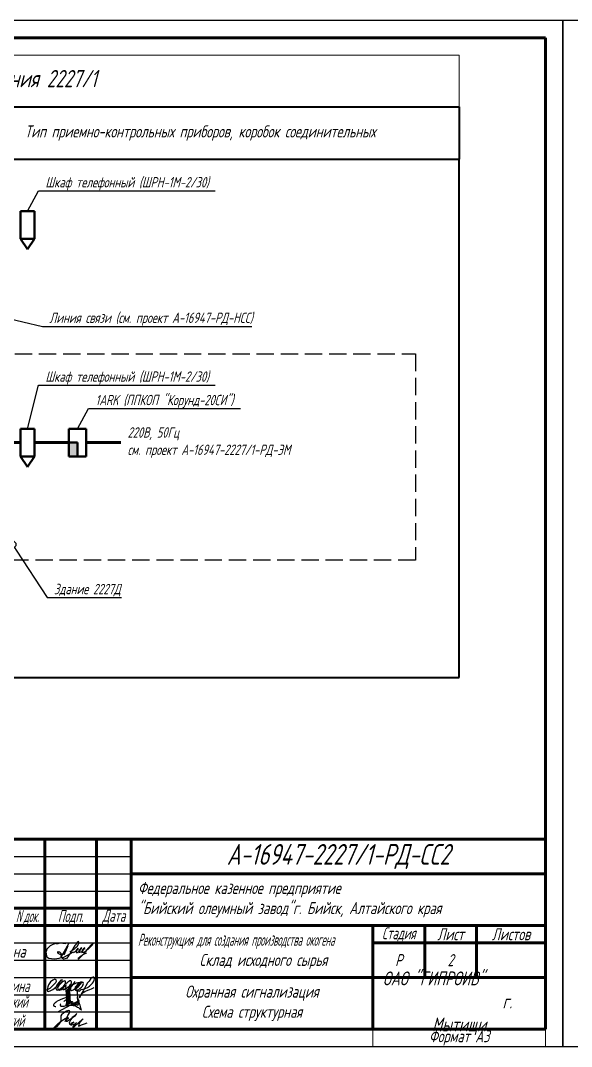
# Model space of a CAD drawing. Header units: millimetres. Extents: x 1337 to 2807, y 466 to 1370.
# Drawn here: x 2020.3 to 2179.8, y 793.2 to 1090.2 of the extents above; entities that cross this region are included whole.
import ezdxf
from ezdxf import colors
from ezdxf.entities.mleader import LeaderData, LeaderLine
from ezdxf.math import Vec2, Vec3

# ---------------------------------------------------------------- set-up
doc = ezdxf.new("R2010")
doc.units = ezdxf.units.MM
doc.linetypes.add('gost5', pattern=[7, 5, -2, 0])
doc.layers.get('Defpoints').update_dxf_attribs({"color": 33})
for name, color, linetype, lineweight in [('Линия выноска', 137, 'Continuous', 25), ('Линия связи (Вновь)', 3, 'Continuous', 60), ('ППК и др. приБоры', 171, 'Continuous', 50), ('Рамка толстая', 7, 'Continuous', 60), ('Рамка тонкая', 5, 'Continuous', 25), ('Связь', 84, 'Continuous', 50), ('Схема ОПС ПТ', 9, 'Continuous', 25), ('Текст', 2, 'Continuous', 25), ('Штампы', 252, 'Continuous', 25)]:
    doc.layers.add(name, color=color, linetype=linetype, lineweight=lineweight)
doc.styles.add('Simplex', font='simplex.shx', dxfattribs={"width": 0.7, "oblique": 15})

# ---------------------------------------------------------------- blocks, each defined once
blk = doc.blocks.new('A$C7D080345')
at = {"layer": 'Рамка тонкая'}
for p, q in [((0, 297), (0, 0)), ((630, 297), (0, 297)), ((0, 0), (630, 0))]:
    blk.add_line(p, q, dxfattribs=at)
blk = doc.blocks.new('A$C632518C5')
at = {"layer": 'Рамка толстая'}
for p, q in [((20, 292), (20, 5)), ((415, 292), (20, 292)), ((415, 5), (415, 292)), ((20, 5), (415, 5))]:
    blk.add_line(p, q, dxfattribs=at)
at = {"layer": 'Рамка тонкая'}
for p, q in [((0, 297), (0, 0)), ((420, 297), (0, 297)), ((420, 0), (420, 297)), ((0, 0), (420, 0))]:
    blk.add_line(p, q, dxfattribs=at)
blk = doc.blocks.new('*T32')
at = {"layer": 'Defpoints', "color": 8, "linetype": 'ByBlock', "lineweight": 0, "transparency": 16777216}
for p, q in [((0, -55), (0, -60)), ((135, -55), (135, -60)), ((185, -55), (185, -60)), ((0, -60), (185, -60))]:
    blk.add_line(p, q, dxfattribs=at)
at = {"layer": 'Штампы', "color": 0, "linetype": 'ByBlock', "lineweight": 60, "transparency": 16777216}
for p, q in [((0, 0), (185, 0)), ((0, 0), (0, -55)), ((10, 0), (10, -25)), ((20, 0), (20, -55)), ((30, 0), (30, -25)), ((40, 0), (40, -55)), ((55, 0), (55, -55)), ((65, 0), (65, -55)), ((185, 0), (185, -55)), ((65, -10), (185, -10)), ((0, -20), (65, -20)), ((0, -25), (185, -25)), ((135, -25), (135, -55)), ((150, -25), (150, -40)), ((165, -25), (165, -40)), ((135, -30), (185, -30)), ((65, -40), (185, -40)), ((0, -55), (185, -55))]:
    blk.add_line(p, q, dxfattribs=at)
at = {"layer": 'Штампы', "color": 5, "linetype": 'ByBlock', "lineweight": 25, "transparency": 16777216}
for p, q in [((0, -5), (65, -5)), ((0, -10), (65, -10)), ((0, -15), (65, -15)), ((0, -30), (65, -30)), ((0, -35), (65, -35)), ((0, -40), (65, -40)), ((0, -45), (65, -45)), ((0, -50), (65, -50))]:
    blk.add_line(p, q, dxfattribs=at)
at = {"layer": 'Штампы', "color": 2, "transparency": 16777216, "style": 'Simplex'}
for s, insert, char_height, width, attachment_point in [('А-16947-2227/1-РД-СС2', (125, -5), 6, 120, 5), ('Федеральное казенное предприятие\\P"Бийский олеумный завод"г. Бийск, Алтайского края', (67, -17.5), 3.5, 116, 4), ('{\\W0.6;Изм.}', (5, -22.5), 3.5, 10, 5), ('{\\W0.4;Кол. уч}', (15, -22.5), 3.5, 10, 5), ('{\\W0.6;Лист}', (25, -22.5), 3.5, 10, 5), ('{\\Q15;\\W0.5;N\\fArial|b0|i0|c0|p34;\\Q15; \\Fsimplex|c204;док.}', (35, -22.5), 3.5, 10, 5), ('{\\W0.6;Подп.}', (47.5, -22.5), 3.5, 15, 5), ('{\\W0.6;Дата}', (60, -22.5), 3.5, 10, 5), ('{\\W0.6;Стадия}', (142.5, -27.5), 3.5, 15, 5), ('Лист', (157.5, -27.5), 3.5, 15, 5), ('Листов', (175, -27.5), 3.5, 20, 5), ('{\\W0.4;Реконструкция для создания производства окогена                               }Склад исходного сырья', (67, -32.5), 3.5, 66, 4), ('Разраб.', (1, -32.5), 3.5, 18, 4), ('Ожогина', (21, -32.5), 3.5, 18, 4), ('Р', (142.5, -35), 3.5, 15, 5), ('2', (157.5, -35), 3.5, 15, 5), ('ОАО "ГИПРОИВ"                         г. Мытищи', (160, -47.5), 4, 50, 5), ('{\\W0.6;Н. Контр.}', (1, -42.5), 3.5, 18, 4), ('{\\W0.6;Кокошкина}', (21, -42.5), 3.5, 18, 4), ('Охранная сигнализация\\PСхема структурная', (100, -47.5), 3.5, 70, 5), ('ГИП', (1, -47.5), 3.5, 18, 4), ('{\\W0.5;Шамборский}', (21, -47.5), 3.5, 18, 4), ('{\\W0.5;Гл. инженер}', (1, -52.5), 3.5, 18, 4), ('{\\W0.5;Чистовский}', (21, -52.5), 3.5, 18, 4), ('Формат А3', (160, -57.5), 3.5, 50, 5)]:
    blk.add_mtext(s, dxfattribs=dict(at, insert=insert, char_height=char_height, width=width, attachment_point=attachment_point))
blk = doc.blocks.new('A$C09094F02')
at = {"layer": 'Рамка тонкая'}
for p, q in [((0.66, 3.22), (0.44, 2.54)), ((1.61, 4.15), (0.66, 3.2)), ((1.97, 4.33), (1.61, 4.15)), ((2.85, 4.72), (1.97, 4.33)), ((3.25, 4.78), (2.85, 4.72)), ((3.25, 4.78), (3.89, 4.82)), ((4.2, 4.83), (3.89, 4.82)), ((4.85, 4.87), (4.2, 4.83)), ((6.85, 4.68), (4.72, 0.96)), ((5.29, 4.81), (4.85, 4.87)), ((5.56, 4.78), (5.29, 4.81)), ((6.52, 3.63), (5.5, 1.41)), ((6.13, 4.7), (5.56, 4.78)), ((6.73, 4.08), (6.52, 3.63)), ((8.03, 3.04), (7.65, 2.43)), ((7.84, 2.8), (8.77, 3.38)), ((8.39, 3.71), (8.03, 3.04)), ((8.74, 4.22), (8.39, 3.71)), ((9.08, 4.62), (8.74, 4.22)), ((8.77, 3.38), (9.12, 3.73)), ((9.37, 5.07), (9.08, 4.62)), ((9.12, 3.73), (9.37, 3.99)), ((9.24, 2.99), (9.2, 2.85)), ((9.38, 3.18), (9.24, 2.99)), ((9.26, 2.8), (9.54, 3.09)), ((9.81, 5.41), (9.37, 5.07)), ((9.37, 3.99), (9.57, 4.27)), ((9.43, 3.24), (9.38, 3.18)), ((9.5, 3.05), (9.4, 2.94)), ((9.72, 3.37), (9.43, 3.24)), ((9.72, 3.37), (9.5, 3.05)), ((9.54, 3.09), (9.63, 3.25)), ((9.57, 4.27), (9.88, 4.8)), ((9.9, 5.13), (9.81, 5.41)), ((9.88, 4.8), (9.89, 4.99)), ((9.89, 4.97), (9.9, 5.13)), ((9.94, 5.34), (9.94, 5.34)), ((10.22, 3.13), (10.07, 2.95)), ((10.13, 2.76), (10.33, 2.97)), ((10.36, 3.32), (10.22, 3.13)), ((10.33, 2.97), (10.56, 3.24)), ((10.48, 3.44), (10.36, 3.32)), ((10.74, 3.53), (10.48, 3.44)), ((10.56, 3.24), (10.68, 3.38)), ((10.67, 3.36), (10.74, 3.53)), ((11.13, 3.12), (10.98, 2.95)), ((11.27, 3.32), (11.13, 3.12)), ((11.24, 2.97), (11.47, 3.24)), ((11.39, 3.44), (11.27, 3.32)), ((11.65, 3.53), (11.39, 3.44)), ((11.47, 3.24), (11.59, 3.37)), ((11.59, 3.35), (11.65, 3.53)), ((12.54, 3.43), (11.84, 2.5)), ((11.94, 2.93), (12.61, 3.19)), ((13.59, 4.52), (12.54, 3.43)), ((12.61, 3.19), (13.65, 4.21)), ((13.58, 4.5), (13.73, 4.66)), ((13.71, 4.33), (13.64, 4.19)), ((13.74, 4.39), (13.71, 4.33)), ((13.73, 4.66), (13.83, 4.76)), ((13.77, 4.43), (13.74, 4.39)), ((13.84, 4.53), (13.77, 4.43)), ((13.83, 4.76), (13.94, 4.85)), ((13.87, 4.58), (13.84, 4.53)), ((13.93, 4.71), (13.87, 4.58)), ((13.97, 4.77), (13.93, 4.71)), ((13.94, 4.85), (13.98, 4.89)), ((13.98, 4.89), (13.97, 4.81)), ((13.97, 4.81), (13.97, 4.77)), ((0.44, 2.54), (0.37, 2.32)), ((0.37, 2.32), (0.49, 1.27)), ((0.49, 1.27), (0.69, 0.89)), ((0.69, 0.89), (1.23, 0.53)), ((1.23, 0.53), (1.94, 0.43)), ((1.94, 0.43), (2.83, 0.4)), ((2.83, 0.4), (3.56, 0.46)), ((3.56, 0.46), (4.19, 0.58)), ((3.72, 2.34), (3.66, 2.29)), ((3.66, 2.29), (3.66, 2.24)), ((3.66, 2.24), (3.73, 2.08)), ((3.81, 2.36), (3.72, 2.34)), ((3.72, 2.1), (3.86, 1.97)), ((3.93, 2.37), (3.81, 2.36)), ((3.85, 1.97), (4.41, 1.74)), ((3.98, 2.35), (3.93, 2.37)), ((4.06, 2.34), (3.98, 2.35)), ((4.23, 2.29), (4.06, 2.34)), ((4.19, 0.58), (4.74, 0.74)), ((4.38, 2.26), (4.23, 2.29)), ((4.79, 1.9), (4.38, 2.26)), ((4.41, 1.74), (4.66, 1.75)), ((4.66, 1.75), (5.05, 1.79)), ((4.72, 0.96), (4.84, 1.8)), ((4.74, 0.74), (5.14, 0.89)), ((4.8, 1.84), (4.78, 1.92)), ((4.81, 1.81), (4.8, 1.84)), ((4.82, 1.76), (4.81, 1.81)), ((4.82, 1.7), (4.82, 1.76)), ((5.08, 0.43), (5.34, 0.72)), ((5.5, 0.24), (5.08, 0.46)), ((5.34, 0.72), (5.72, 0.93)), ((6.27, 0.44), (5.5, 0.24)), ((5.66, 1.8), (5.68, 1.8)), ((5.72, 0.93), (8.35, 2.39)), ((6.67, 0.91), (6.27, 0.44)), ((7.02, 1.43), (6.67, 0.91)), ((7.36, 1.92), (7.02, 1.43)), ((7.25, 2.4), (7.9, 2.83)), ((7.65, 2.43), (7.36, 1.92)), ((7.8, 2.09), (8.35, 2.39)), ((8.36, 2.19), (8.54, 2.32)), ((8.54, 2.32), (8.7, 2.43)), ((8.7, 2.43), (9, 2.65)), ((9, 2.65), (9.26, 2.8)), ((9.1, 2.61), (9.08, 2.41)), ((9.08, 2.41), (9.11, 2.29)), ((9.2, 2.85), (9.1, 2.61)), ((9.11, 2.29), (9.14, 2.22)), ((9.14, 2.22), (9.39, 2.18)), ((9.39, 2.18), (9.45, 2.25)), ((9.45, 2.25), (9.66, 2.36)), ((9.66, 2.36), (9.86, 2.51)), ((9.73, 0.42), (9.88, 0.68)), ((9.75, 0.24), (9.73, 0.42)), ((11.24, 1.71), (9.8, 0.24)), ((9.85, 2.51), (9.84, 2.25)), ((9.84, 2.25), (10.52, 2.4)), ((9.93, 2.73), (9.85, 2.51)), ((9.86, 2.51), (10.14, 2.73)), ((9.88, 0.68), (10.13, 0.91)), ((10.07, 2.95), (9.93, 2.73)), ((10.13, 0.91), (10.34, 1.14)), ((10.34, 1.14), (10.75, 1.38)), ((10.42, 2.38), (10.77, 2.5)), ((10.76, 2.51), (10.75, 2.25)), ((10.75, 2.25), (11.09, 2.33)), ((10.75, 1.38), (10.98, 1.56)), ((10.84, 2.72), (10.76, 2.51)), ((10.77, 2.5), (11.05, 2.73)), ((10.98, 2.95), (10.84, 2.72)), ((10.98, 1.56), (11.56, 1.82)), ((11.04, 2.76), (11.24, 2.97)), ((11.05, 2.31), (11.35, 2.34)), ((11.62, 2.14), (11.24, 1.71)), ((11.35, 2.34), (11.65, 2.53)), ((11.56, 1.82), (11.72, 1.94)), ((11.84, 2.5), (11.62, 2.14)), ((11.72, 1.94), (12.16, 2.12))]:
    blk.add_line(p, q, dxfattribs=at)
blk.add_point((0, 0), dxfattribs=at)
blk = doc.blocks.new('A$C764A7DD2')
at = {"layer": 'Рамка тонкая'}
for points in [[(8.46, 2.41), (9.12, 2.83), (9.43, 3.13), (9.75, 3.57), (10.1, 3.95), (10.48, 4.22), (10.74, 4.46), (10.1, 3.75), (9.56, 3.09), (9.08, 2.58), (8.87, 2.23), (9.09, 2.05), (9.44, 2.07), (9.86, 2.32), (10.21, 2.69), (10.66, 3.03), (10.92, 3.33), (11.16, 3.77), (11.26, 4.07), (11.16, 4.36), (10.83, 4.53), (10.46, 4.53), (9.47, 3.79), (9.12, 3.35), (8.85, 3.01), (8.74, 2.62), (8.87, 2.2), (10.08, 1.9), (10.56, 2.33), (11.54, 2.57), (12.39, 2.98), (13, 3.37), (13.46, 3.77), (13.86, 4.17), (14.14, 4.58), (14.36, 5.07), (14.4, 5.45), (14.33, 5.76), (14.2, 5.95), (13.99, 5.98), (13.77, 5.86), (13.39, 5.53), (12.83, 4.82), (12.39, 4.25), (11.93, 3.43), (11.61, 2.82), (11.12, 1.94), (10.7, 1.24), (10.35, 0.63), (10.08, 0.16), (10.15, 0), (10.21, 0.41), (11.1, 1.47), (11.64, 1.79), (12.51, 2.16), (13.08, 2.36), (13.57, 2.58), (14.3, 2.91)], [(0.64, 2.29), (1.55, 2.78), (2.35, 3.54), (3.25, 4.42), (3.42, 4.78), (3.33, 5.15), (2.94, 5.32), (2.35, 5.07), (1.72, 4.56), (1.13, 3.68), (0.91, 3.12), (0.85, 2.75), (0.71, 2.16), (0.78, 1.93), (1.03, 1.82), (1.63, 1.97), (2.31, 2.39), (3.18, 3), (4.24, 4.04), (4.93, 4.62), (5.16, 5), (5.03, 5.15), (4.71, 5.06), (4.27, 4.6), (3.66, 3.91), (3.31, 3.23), (3.26, 2.74), (3.38, 2.3), (3.76, 2.2), (4.36, 2.42), (4.88, 2.81), (5.49, 3.23), (5.9, 3.87), (6, 4.2), (6.04, 4.8), (5.77, 4.88), (5.19, 4.63), (4.64, 4.14), (4.1, 3.55), (3.67, 2.91), (3.8, 2.52), (4.33, 2.22), (4.91, 2.34), (5.38, 2.72), (5.97, 3.53)], [(5.94, 3.54), (5.23, 2.82), (5.21, 2.37), (5.57, 2.4), (6.03, 2.63), (6.4, 2.87), (6.71, 3.09), (7.06, 3.33), (7.32, 3.54), (7.51, 3.8), (7.66, 4.03), (7.72, 4.33), (7.76, 4.57), (7.66, 4.74), (7.52, 4.83), (7.24, 4.83), (7.01, 4.73), (6.65, 4.45), (6.39, 4.2), (6.16, 3.97), (6.06, 3.69), (6.08, 3.53), (6.07, 3.05), (6.31, 2.77), (7.32, 3.3), (7.72, 3.59), (8.21, 3.96), (8.54, 4.29), (8.77, 4.67), (7.84, 3.47), (7.2, 2.63), (6.95, 2.36), (7.61, 3.15), (8.21, 3.78), (8.78, 4.09), (9.19, 4.27), (9.64, 4.41), (10.05, 4.49)], [(7.59, 3.14), (7.46, 2.58), (7.5, 2.21), (7.6, 2.07), (7.79, 2.07), (8.03, 2.18), (8.3, 2.31), (8.48, 2.41)]]:
    blk.add_lwpolyline(points, dxfattribs=at)
blk.add_point((0, 0.88), dxfattribs=at)
blk = doc.blocks.new('A$C06937CDB')
at = {"layer": 'Рамка тонкая'}
for points in [[(4.68, 2.39), (4.58, 2.24), (4.48, 2.05), (4.49, 1.94), (4.67, 1.78), (5.08, 1.64), (5.36, 1.6), (5.68, 1.65), (5.9, 1.75), (6.08, 1.87), (6.17, 2.03), (6.29, 2.33), (6.37, 2.75), (6.43, 3.29), (6.48, 4.23), (6.49, 4.56), (6.48, 4.91), (6.53, 5.46), (6.59, 6.14), (6.66, 6.62), (6.72, 6.63), (6.69, 6.02), (6.64, 5.17), (6.62, 4.37), (6.61, 4.04), (6.65, 3.71), (6.67, 3.2), (6.6, 2.67), (6.54, 2.12), (6.47, 1.71), (6.42, 1.65), (6.37, 2.01), (6.37, 2.49), (6.38, 3.21), (6.37, 3.99), (6.33, 4.72), (6.31, 5.09), (6.27, 5.55), (6.25, 6.06), (6.25, 6.55), (6.23, 7.08)], [(4.54, 1.65), (5.39, 1.71), (6.22, 1.82), (6.89, 1.89), (7.27, 1.93), (7.76, 1.93), (8.26, 1.89), (8.59, 1.84), (8.9, 1.74), (9.23, 1.6), (9.5, 1.41), (9.79, 1.24), (10.1, 1.01), (10.35, 0.78), (10.57, 0.6), (10.68, 0.57), (10.6, 0.81), (10.47, 1.12), (10.33, 1.55), (10.22, 1.95), (10.09, 2.33), (9.96, 2.81), (9.79, 3.39), (9.64, 4.02), (9.56, 4.51), (9.51, 4.88), (9.5, 5.32), (9.54, 5.78), (9.6, 6.16), (9.64, 6.45)], [(6.66, 3.16), (6.7, 2.81), (6.73, 2.43), (6.79, 2.16), (6.85, 2.12), (6.92, 2.44), (6.98, 2.83), (7.03, 3.28), (7.08, 3.77), (7.07, 4.1), (7.07, 4.46), (7.06, 4.97), (7.03, 5.5), (6.98, 6), (6.96, 6.41), (6.96, 6.83), (6.93, 7.06), (6.85, 6.77), (6.84, 6.44), (6.81, 5.78), (6.79, 5.34), (6.82, 4.84), (6.88, 4.07), (6.95, 3.5), (7.04, 2.89), (7.11, 2.52), (7.18, 2.3), (7.26, 2.29), (7.32, 2.48), (7.37, 2.75), (7.4, 3.03), (7.41, 3.56), (7.4, 3.98), (7.39, 4.41), (7.37, 4.66), (7.33, 5.01), (7.29, 5.33), (7.23, 5.7), (7.16, 6.19), (7.11, 6.44), (7.09, 6.03), (7.1, 5.53), (7.09, 5.08), (7.15, 4.63), (7.21, 4.17), (7.27, 3.77), (7.36, 3.25), (7.45, 2.99), (7.55, 2.9), (7.64, 2.88), (7.72, 2.92), (7.78, 2.97), (7.83, 3.04), (7.87, 3.09)], [(5.53, 3.07), (5.72, 3.22), (5.91, 3.36), (6.1, 3.47), (6.29, 3.59), (6.48, 3.7), (6.51, 3.75), (6.56, 3.82), (6.57, 3.91), (6.53, 4.02), (6.42, 4.1), (6.28, 4.12), (6.06, 4.08), (5.69, 3.97), (5.17, 3.79), (4.5, 3.51), (4.08, 3.32), (3.62, 3.08), (3.3, 2.87), (3.01, 2.62), (2.81, 2.46), (2.65, 2.26), (2.53, 2.06), (2.52, 1.93), (2.58, 1.79), (2.72, 1.71), (2.88, 1.65), (3.07, 1.62), (3.24, 1.6)], [(3.81, 0), (10.11, 3.41)], [(9.66, 2.44), (9.67, 2.53), (9.59, 2.61), (9.47, 2.7), (9.37, 2.73), (9.26, 2.69), (9.2, 2.55), (9.15, 2.42), (9.16, 2.25), (9.21, 2.08), (9.38, 1.99), (9.54, 2.02), (9.65, 2.1), (9.74, 2.21), (9.81, 2.34), (9.86, 2.52), (9.83, 2.68), (9.79, 2.89), (9.74, 3.06), (9.68, 3.25), (9.62, 3.48), (9.56, 3.71), (9.52, 3.92), (9.49, 4.15), (9.49, 4.35)], [(8.09, 2.48), (8.15, 2.49), (8.19, 2.54), (8.21, 2.61), (8.21, 2.68), (8.19, 2.73), (8.16, 2.79), (8.11, 2.85), (8.04, 2.89), (7.97, 2.91), (7.89, 2.92), (7.82, 2.9), (7.76, 2.84), (7.72, 2.78), (7.7, 2.67), (7.7, 2.57), (7.7, 2.41), (7.75, 2.29), (7.82, 2.17), (7.88, 2.13), (7.94, 2.09), (8.01, 2.12), (8.06, 2.18), (8.05, 2.28), (8.02, 2.37), (7.98, 2.35), (7.98, 2.3), (8.02, 2.23), (8.05, 2.18), (8.08, 2.15), (8.17, 2.09), (8.2, 2.08), (8.26, 2.09), (8.32, 2.12), (8.37, 2.16), (8.37, 2.22), (8.38, 2.3), (8.36, 2.36), (8.29, 2.38), (8.29, 2.3), (8.33, 2.22), (8.38, 2.16), (8.47, 2.1), (8.55, 2.1), (8.63, 2.12), (8.71, 2.19), (8.73, 2.26), (8.75, 2.35), (8.74, 2.47), (8.67, 2.54), (8.6, 2.53), (8.64, 2.43), (8.71, 2.29), (8.81, 2.16), (8.9, 2.14), (9.03, 2.19), (9.09, 2.3), (9.1, 2.4), (9.09, 2.5), (9.05, 2.56), (9.01, 2.52), (9.03, 2.45), (9.09, 2.34), (9.16, 2.29), (9.24, 2.3), (9.29, 2.36), (9.31, 2.42)]]:
    blk.add_lwpolyline(points, dxfattribs=at)
blk.add_point((0, 1.11), dxfattribs=at)
blk = doc.blocks.new('A$C2B280688')
at = {"layer": 'Рамка тонкая'}
blk.add_lwpolyline([(5.9, 2.28), (6.23, 2.95), (6.74, 3.98), (7.05, 4.58), (7.26, 5.14), (7.2, 5.36), (6.87, 5.4), (6.35, 5.18), (5.58, 4.7), (4.9, 4.13), (4.65, 3.83), (4.68, 3.34), (4.71, 2.85), (4.65, 2.36), (4.11, 1.47), (3.45, 0.73), (2.77, 0.33), (2.64, 0.37), (3.2, 0.97), (3.92, 1.64), (4.79, 2.37), (5.7, 3.02), (6.14, 3.24), (6.59, 3.47), (6.84, 3.33), (6.8, 3.06), (6.44, 2.93), (6.13, 2.57), (6.19, 2.35), (6.49, 2.37), (6.86, 2.59), (7.34, 2.87), (7.95, 3.27), (8.48, 3.66), (8.9, 3.97), (9.24, 4.32), (9.29, 4.51), (9.11, 4.39), (8.49, 3.82), (7.95, 3.37), (7.56, 2.83), (7.28, 2.26), (7.11, 1.8), (7.16, 1.44), (7.46, 1.46), (7.89, 1.68), (8.42, 2.02), (7.93, 1.87), (7.52, 1.64), (7.51, 1.3), (7.81, 1.3), (8.28, 1.39), (8.72, 1.59), (9.01, 1.79), (9.19, 1.95), (8.58, 1.25), (8.15, 0.65), (8.11, 0.32), (8.53, 0.66), (9.88, 1.9), (10.92, 2.95), (11.12, 3.02), (10.12, 1.84), (9.87, 1.32), (9.82, 0.92), (10.03, 1), (10.64, 1.29), (11.51, 1.58), (12.25, 1.85)], dxfattribs=at)
blk.add_point((0, 0), dxfattribs=at)
blk = doc.blocks.new('*T33')
at = {"layer": 'Defpoints', "color": 8, "linetype": 'ByBlock', "lineweight": 0, "transparency": 16777216}
for p, q in [((0, 0), (345, 0)), ((0, 0), (0, -15)), ((345, 0), (345, -15))]:
    blk.add_line(p, q, dxfattribs=at)
at = {"layer": 'Схема ОПС ПТ', "color": 0, "linetype": 'ByBlock', "lineweight": 40, "transparency": 16777216}
for p, q in [((0, -15), (345, -15)), ((0, -15), (0, -30.17)), ((10, -15), (10, -30.17)), ((25, -15), (25, -30.17)), ((55, -15), (55, -30.17)), ((135, -15), (135, -30.17)), ((195, -15), (195, -30.17)), ((345, -15), (345, -30.17)), ((0, -30.17), (345, -30.17))]:
    blk.add_line(p, q, dxfattribs=at)
at = {"layer": 'Схема ОПС ПТ', "color": 2, "transparency": 16777216, "attachment_point": 5, "style": 'Simplex'}
for s, insert, char_height, width in [('Схема структурная охранной сигнализации здания 2227/1', (172.5, -7.5), 5, 345), ('{\\W0.6;N Шлейфа}', (17.5, -22.58), 3.5, 15), ('{\\fArial|b0|i0|c204|p34; \\Fsimplex|c204;\\Q15;\\W0.6;N} Помещений', (40, -22.58), 3.5, 30), ('Тип технического средства, обозначение на планах', (95, -22.58), 3.5, 80), ('Марка кабеля, количество жил, сечение кабеля', (165, -22.58), 3.5, 60), ('{\\C2;Тип приемно-контрольных приборов, коробок соединительных}', (270, -22.58), 3.5, 150), ('{\\fArial|b0|i0|c204|p34;\\W0.5; \\Fsimplex|c204;N Этажа}', (5, -22.58), 3.5, 10)]:
    blk.add_mtext(s, dxfattribs=dict(at, insert=insert, char_height=char_height, width=width))
blk = doc.blocks.new('A$C19E7192F')
at = {"layer": 'Связь', "color": 0}
for p, q in [((0, 4), (0, 0)), ((8, 4), (0, 4)), ((8, 0), (8, 4)), ((11, 2), (8, 4)), ((8, 0), (11, 2)), ((0, 0), (8, 0))]:
    blk.add_line(p, q, dxfattribs=at)
blk = doc.blocks.new('A$C3B4B2642')
at = {"layer": 'ППК и др. приБоры'}
blk.add_hatch(color=256, dxfattribs=at).paths.add_polyline_path([(4, 2.5), (4, 0), (8, 0), (8, 2.5)])
for p, q in [((0, 5), (0, 0)), ((8, 5), (0, 5)), ((8, 0), (8, 5)), ((4, 0), (4, 2.5)), ((4, 2.5), (8, 2.5)), ((0, 0), (8, 0))]:
    blk.add_line(p, q, dxfattribs=at)
blk = doc.blocks.new('_None')
blk = doc.blocks.new('_Oblique')
at = {"color": 0, "linetype": 'ByBlock', "lineweight": -2}
blk.add_line((-0.5, -0.5), (0.5, 0.5), dxfattribs=at)
blk = doc.blocks.new('_DotBlank')
at = {"color": 0, "linetype": 'ByBlock', "lineweight": -2}
blk.add_line((-0.5, 0), (-1, 0), dxfattribs=at)
blk.add_circle((0, 0), 0.5, dxfattribs=at)

msp = doc.modelspace()

# ---------------------------------------------------------------- linework, layer by layer
at = {"layer": 'Линия связи (Вновь)'}
for p, q in [((2015.33, 968.06), (2020.33, 968.06)), ((2024.33, 968.06), (2034.33, 968.06))]:
    msp.add_line(p, q, dxfattribs=at)
at = {"layer": 'Линия связи (Вновь)', "color": 1}
msp.add_line((2039.33, 968.06), (2049.33, 968.06), dxfattribs=at)
at = {"layer": 'Схема ОПС ПТ', "lineweight": 40}
for p, q in [((2147.33, 900.06), (2147.33, 1050.06)), ((1857.33, 900.06), (2147.33, 900.06))]:
    msp.add_line(p, q, dxfattribs=at)

# ---------------------------------------------------------------- block references
for name, p in [('A$C632518C5', (1757.33, 793.22)), ('A$C7D080345', (2177.33, 793.22)), ('*T33', (1802.33, 1080.22)), ('*T32', (1987.33, 853.22))]:
    msp.add_blockref(name, p)
at = {"rotation": 270}
msp.add_blockref('A$C3B4B2642', (2034.33, 972.06), dxfattribs=at)
at = {"layer": 'Линия связи (Вновь)'}
msp.add_blockref('A$C09094F02', (2027.33, 818.22), dxfattribs=at)
at = {"layer": 'Рамка тонкая'}
for name, p in [('A$C09094F02', (2027.33, 818.22)), ('A$C764A7DD2', (2027.33, 807.35)), ('A$C06937CDB', (2027.33, 803.22)), ('A$C2B280688', (2027.33, 798.22))]:
    msp.add_blockref(name, p, dxfattribs=at)
at = {"layer": 'Связь', "rotation": 270}
for p in [(2020.33, 1035.06), (2020.33, 972.06)]:
    msp.add_blockref('A$C19E7192F', p, dxfattribs=at)

# ---------------------------------------------------------------- texts
at = {"layer": 'Текст', "ltscale": 100, "insert": (2051.33, 968.06), "char_height": 3, "width": 72, "attachment_point": 4, "style": 'Simplex'}
msp.add_mtext('220В, 50Гц\\Pсм. проект {\\C2;А-16947-2227/1-РД-ЭМ}', dxfattribs=at)

# ---------------------------------------------------------------- leaders
at = {"layer": 'Линия выноска'}
ml = msp.add_multileader_mtext('Standard', dxfattribs=at)
ml.set_content('Шкаф телефонный (ШРН-1М-2/30) ', color=2, style='Simplex')
ml.set_leader_properties()
ml.set_arrow_properties(name='NONE')
ml.build(insert=Vec2(0, 0))
ml.multileader.update_dxf_attribs({"text_left_attachment_type": 6, "text_right_attachment_type": 6, "dogleg_length": 0})
ctx = ml.context
ctx.base_point, ctx.char_height, ctx.plane_origin = Vec3(2025.53, 1040.9), 3, Vec3(2066.41, 1029.77)
ctx.left_attachment, ctx.right_attachment = 6, 6
notes = []
notes.append((ctx, [(1, (1, 1, 0), (2025.53, 1040.9), (1, 0), 0, [(0, [(2022.33, 1035.06)], 0, [])])]))
ctx.mtext.insert, ctx.mtext.flow_direction = Vec3(2027.53, 1044.9), 5
ml = msp.add_multileader_mtext('Standard', dxfattribs=at)
ml.set_content('Шкаф телефонный (ШРН-1М-2/30) ', color=2, style='Simplex')
ml.set_leader_properties()
ml.set_arrow_properties(name='NONE')
ml.build(insert=Vec2(0, 0))
ml.multileader.update_dxf_attribs({"text_left_attachment_type": 6, "text_right_attachment_type": 6, "dogleg_length": 0})
ctx = ml.context
ctx.base_point, ctx.char_height, ctx.plane_origin = Vec3(2025.53, 984.64), 3, Vec3(2066.41, 966.77)
ctx.left_attachment, ctx.right_attachment = 6, 6
notes.append((ctx, [(1, (1, 1, 0), (2025.53, 984.64), (1, 0), 0, [(0, [(2022.33, 972.06)], 0, [])])]))
ctx.mtext.insert, ctx.mtext.flow_direction = Vec3(2027.53, 988.64), 5
ml = msp.add_multileader_mtext('Standard', dxfattribs=at)
ml.set_content('1ARK (ППКОП "Корунд-20СИ")', color=2, style='Simplex')
ml.set_leader_properties()
ml.set_arrow_properties(name='NONE')
ml.build(insert=Vec2(0, 0))
ml.multileader.update_dxf_attribs({"text_left_attachment_type": 6, "text_right_attachment_type": 6, "dogleg_length": 0})
ctx = ml.context
ctx.base_point, ctx.char_height, ctx.plane_origin = Vec3(2040.03, 977.86), 3, Vec3(2080.91, 966.77)
ctx.left_attachment, ctx.right_attachment = 6, 6
notes.append((ctx, [(1, (1, 1, 0), (2040.03, 977.86), (1, 0), 0, [(0, [(2036.83, 972.06)], 0, [])])]))
ctx.mtext.insert, ctx.mtext.flow_direction = Vec3(2042.03, 981.86), 5
for ctx, leaders in notes:
    for number, flags, end, landing, length, lines in leaders:
        leader = LeaderData()
        leader.index, (leader.has_last_leader_line, leader.has_dogleg_vector, leader.attachment_direction) = number, flags
        leader.last_leader_point, leader.dogleg_vector, leader.dogleg_length = Vec3(end), Vec3(landing), length
        for number, points, colour, breaks in lines:
            line = LeaderLine()
            line.index, line.vertices, line.color, line.breaks = number, Vec3.list(points), colors.encode_raw_color(colour), breaks
            leader.lines.append(line)
        ctx.leaders.append(leader)

# ---------------------------------------------------------------- next in the draw order: leaders
ml = msp.add_multileader_mtext('Standard', dxfattribs=at)
ml.set_content('Линия связи (см. проект А-16947-РД-НСС)', color=2, style='Simplex')
ml.set_leader_properties()
ml.set_arrow_properties(name='OBLIQUE')
ml.build(insert=Vec2(0, 0))
ml.multileader.update_dxf_attribs({"text_left_attachment_type": 6, "text_right_attachment_type": 6, "dogleg_length": 0, "arrow_head_size": 2})
ctx = ml.context
ctx.base_point, ctx.char_height, ctx.arrow_head_size, ctx.plane_origin = Vec3(2026.69, 1001.68), 3, 2, Vec3(2025.12, 976.26)
ctx.left_attachment, ctx.right_attachment = 6, 6
notes = []
notes.append((ctx, [(1, (1, 1, 0), (2026.69, 1001.68), (1, 0), 0, [(0, [(2015.33, 1004.33)], 0, [])])]))
ctx.mtext.insert, ctx.mtext.flow_direction = Vec3(2028.69, 1005.68), 5
ctx.mtext.has_bg_fill, ctx.mtext.bg_color, ctx.mtext.bg_scale_factor, ctx.mtext.bg_transparency, ctx.mtext.use_window_bg_color = 1, -1027028792, 1.5, 0, 1
for ctx, leaders in notes:
    for number, flags, end, landing, length, lines in leaders:
        leader = LeaderData()
        leader.index, (leader.has_last_leader_line, leader.has_dogleg_vector, leader.attachment_direction) = number, flags
        leader.last_leader_point, leader.dogleg_vector, leader.dogleg_length = Vec3(end), Vec3(landing), length
        for number, points, colour, breaks in lines:
            line = LeaderLine()
            line.index, line.vertices, line.color, line.breaks = number, Vec3.list(points), colors.encode_raw_color(colour), breaks
            leader.lines.append(line)
        ctx.leaders.append(leader)

# ---------------------------------------------------------------- next in the draw order: linework, layer by layer
at = {"layer": 'Рамка тонкая', "linetype": 'gost5'}
msp.add_lwpolyline([(2011.67, 993.76), (2134.65, 993.76), (2134.65, 933.98), (2011.67, 933.98)], close=True, dxfattribs=at)

# ---------------------------------------------------------------- next in the draw order: leaders
at = {"layer": 'Линия выноска'}
ml = msp.add_multileader_mtext('Standard', dxfattribs=at)
ml.set_content('Здание 2227Д', color=2, style='Simplex')
ml.set_leader_properties()
ml.set_arrow_properties(name='DOTBLANK')
ml.build(insert=Vec2(0, 0))
ml.multileader.update_dxf_attribs({"text_left_attachment_type": 6, "text_right_attachment_type": 6, "dogleg_length": 0, "arrow_head_size": 2})
ctx = ml.context
ctx.base_point, ctx.char_height, ctx.arrow_head_size, ctx.plane_origin = Vec3(2028.03, 923.15), 3, 2, Vec3(2026.47, 897.72)
ctx.left_attachment, ctx.right_attachment = 6, 6
notes = []
notes.append((ctx, [(1, (1, 1, 0), (2028.03, 923.15), (1, 0), 0, [(0, [(2018.01, 938.54)], 0, [])])]))
ctx.mtext.insert, ctx.mtext.flow_direction = Vec3(2030.03, 927.15), 5
ctx.mtext.has_bg_fill, ctx.mtext.bg_color, ctx.mtext.bg_scale_factor, ctx.mtext.bg_transparency, ctx.mtext.use_window_bg_color = 1, -1027028792, 1.5, 0, 1
for ctx, leaders in notes:
    for number, flags, end, landing, length, lines in leaders:
        leader = LeaderData()
        leader.index, (leader.has_last_leader_line, leader.has_dogleg_vector, leader.attachment_direction) = number, flags
        leader.last_leader_point, leader.dogleg_vector, leader.dogleg_length = Vec3(end), Vec3(landing), length
        for number, points, colour, breaks in lines:
            line = LeaderLine()
            line.index, line.vertices, line.color, line.breaks = number, Vec3.list(points), colors.encode_raw_color(colour), breaks
            leader.lines.append(line)
        ctx.leaders.append(leader)

doc.saveas('drawing.dxf')
